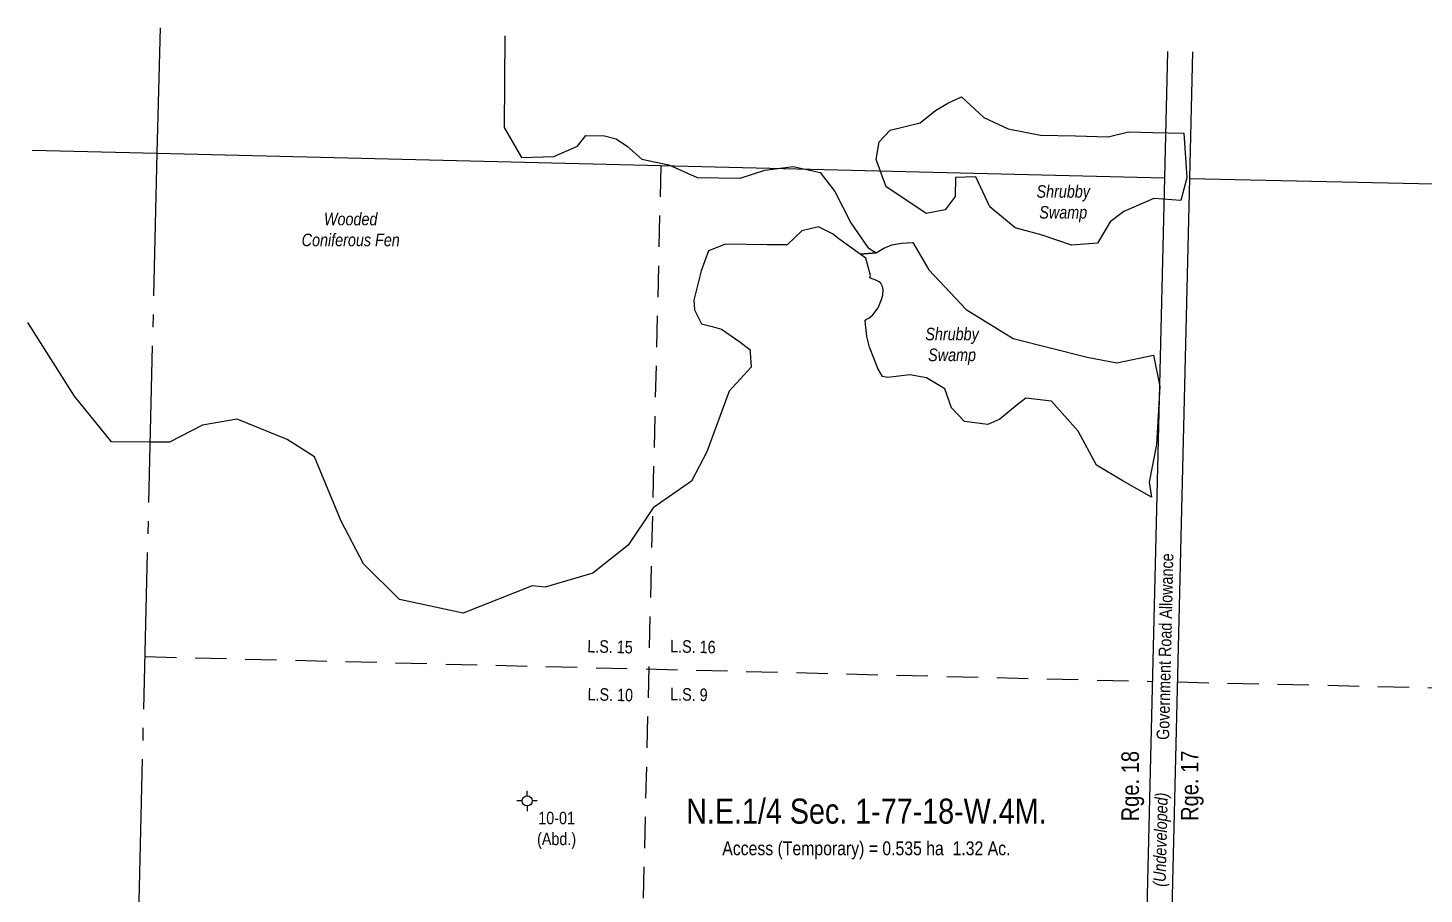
# Model space of a CAD drawing. Extents: x 395042 to 398200, y 6166603 to 6169946.
# Drawn here: x 395563 to 396677, y 6167778 to 6168469 of the extents above; entities that cross this region are included whole.
import ezdxf
from ezdxf.enums import TextEntityAlignment as Align

# ---------------------------------------------------------------- set-up
doc = ezdxf.new("R2010")
doc.units = 0
doc.header["$LTSCALE"] = 5
doc.linetypes.add('foc-LSD', pattern=[8, 5, -3])
doc.linetypes.add('foc-QUARTERLINE', pattern=[33, 25, -3, 2, -3])
for name, color, linetype in [('C-SYMBOL', 7, 'Continuous'), ('D-TXT', 6, 'Continuous'), ('F-WS-S', 8, 'Continuous'), ('L-AREAREQUIRED', 7, 'Continuous'), ('L-ROAD-T', 7, 'Continuous'), ('L-SEC', 7, 'Continuous'), ('L-SECQ', 8, 'foc-QUARTERLINE'), ('L-SECTION-LSD', 7, 'foc-LSD'), ('WETLAND', 143, 'Continuous'), ('WETLAND-T', 146, 'Continuous')]:
    doc.layers.add(name, color=color, linetype=linetype)
doc.layers.add('F-WS-T', color=190, linetype='Continuous', lineweight=9)
doc.layers.add('T-TEXT', color=48, linetype='Continuous', lineweight=18)
doc.styles.add('100L', font='ARIALN.TTF', dxfattribs={"height": 11})
doc.styles.add('175L', font='ARIALN.TTF', dxfattribs={"height": 20})
doc.styles.add('80CG', font='ARIALN.TTF', dxfattribs={"height": 10})
doc.styles.add('80L', font='ARIALN.TTF', dxfattribs={"height": 10})
doc.styles.add('80LS', font='ARIALNI.TTF', dxfattribs={"height": 10})

# ---------------------------------------------------------------- blocks, each defined once
blk = doc.blocks.new('GABD')
for p, q in [((-0.81, 0), (-1.62, 0)), ((0, 0.81), (0, 1.62)), ((1.62, 0), (0.81, 0)), ((0, -0.81), (0, -1.62))]:
    blk.add_line(p, q)
blk.add_circle((0, 0), 0.8)

msp = doc.modelspace()

# ---------------------------------------------------------------- linework, layer by layer
at = {"layer": 'L-SEC', "flags": 128}
for points in [[(396471.979, 6168450.299), (396469.543, 6168349.282), (396450.173, 6167545.524), (396431.121, 6166741.441)], [(396492.083, 6168449.831), (396489.646, 6168348.797), (396470.277, 6167545.039), (396451.225, 6166740.994)], [(395565.901, 6168371.548), (395665.835, 6168369.084), (396469.543, 6168349.282)], [(396489.647, 6168348.84), (397293.533, 6168331.172), (397393.471, 6168328.961)]]:
    msp.add_lwpolyline(points, dxfattribs=at)
at = {"layer": 'L-SECQ', "flags": 128}
for points in [[(395665.835, 6168369.084), (395668.251, 6168469.02)], [(395646.98, 6167595.352), (395665.835, 6168369.084)]]:
    msp.add_lwpolyline(points, dxfattribs=at)
at = {"layer": 'L-SECTION-LSD', "flags": 128}
for points in [[(396067.689, 6168359.183), (396028.889, 6166751.489)], [(395656.042, 6167967.224), (396459.857, 6167947.403)], [(396479.962, 6167946.958), (397284.004, 6167929.135)]]:
    msp.add_lwpolyline(points, dxfattribs=at)
at = {"layer": 'WETLAND'}
msp.add_lwpolyline([(395943.198, 6168462.616), (395942.641, 6168389.53), (395956.35, 6168365.626), (395982.283, 6168366.341), (396001.045, 6168374.519), (396007.71, 6168383.247), (396022.627, 6168382.929), (396032.149, 6168380.549), (396041.036, 6168374.36), (396052.462, 6168364.282), (396074, 6168359.67), (396096.544, 6168349.655), (396131.101, 6168349.172), (396150.63, 6168355.367), (396173.353, 6168358.283), (396194.891, 6168353.671), (396206.561, 6168338.419), (396219.175, 6168313.454), (396232.945, 6168293.861), (396239.534, 6168289.525), (396226.873, 6168288.372), (396209.833, 6168300.733), (396204.554, 6168304.563), (396193.381, 6168310.149), (396180.289, 6168306.975), (396168.387, 6168295.867), (396152.533, 6168295.937), (396119.344, 6168296.542), (396105.687, 6168290.983), (396099.828, 6168275.239), (396097.216, 6168264.466), (396094.099, 6168251.606), (396094.594, 6168243.895), (396100.096, 6168232.784), (396108.536, 6168230.626), (396116.18, 6168228.672), (396130.697, 6168218.504), (396138.917, 6168212.178), (396139.056, 6168209.974), (396139.802, 6168198.154), (396122.252, 6168178.997), (396104.298, 6168130.744), (396092.088, 6168107.201), (396061.549, 6168086.07), (396041.689, 6168056.167), (396013.293, 6168033.928), (395975.328, 6168022.602), (395964.988, 6168023.731), (395909.863, 6168001.835), (395859.222, 6168012.845), (395830.427, 6168041.156), (395812.492, 6168075.447), (395791.39, 6168126.744), (395769.396, 6168140.636), (395729.595, 6168156.735), (395701.799, 6168152.052), (395675.576, 6168138.421), (395660.095, 6168138.494), (395629.144, 6168138.64), (395599.651, 6168174.989), (395562.555, 6168233.937)], dxfattribs=at)
for points in [[(396482.793, 6168331.219), (396461.224, 6168332.808), (396437.214, 6168322.598), (396426.213, 6168314.234), (396416.086, 6168297.226), (396395.52, 6168295.558), (396371.945, 6168303.664), (396350.478, 6168309.564), (396330.347, 6168326.212), (396319.033, 6168350.197), (396302.812, 6168349.504), (396302.453, 6168334.42), (396294.639, 6168323.826), (396279.446, 6168320.953), (396259.239, 6168334.369), (396247.541, 6168342.193), (396239.416, 6168363.947), (396242.02, 6168378.067), (396250.776, 6168387.393), (396274.683, 6168393.293), (396286.983, 6168403.194), (396296.661, 6168408.941), (396307.586, 6168414.071), (396325.557, 6168397.474), (396344.787, 6168388.394), (396370.598, 6168383.469), (396398.671, 6168382.803), (396424.584, 6168382.188), (396440.882, 6168386.113), (396460.316, 6168385.652), (396485.15, 6168385.063), (396487.546, 6168349.432), (396482.793, 6168331.219)], [(396239.534, 6168289.525), (396245.22, 6168293.017), (396251.991, 6168295.767), (396259.82, 6168297.248), (396268.812, 6168297.74), (396281.472, 6168276.007), (396311.277, 6168244.335), (396348.761, 6168221.179), (396407.965, 6168206.344), (396431.664, 6168201.703), (396460.912, 6168207.765), (396465.969, 6168182.904), (396463.168, 6168136.595), (396457.351, 6168106.495), (396459.347, 6168094.611), (396435.766, 6168107.873), (396415.411, 6168120.012), (396400.664, 6168147.163), (396379.393, 6168171.172), (396358.904, 6168173.612), (396352.109, 6168168.061), (396338.145, 6168156.655), (396328.64, 6168152.591), (396310.036, 6168154.89), (396299.546, 6168165.816), (396294.196, 6168180.979), (396279.71, 6168189.619), (396266.266, 6168192.147), (396248.817, 6168189.972), (396244.586, 6168190.818), (396240.817, 6168197.265), (396237.577, 6168205.491), (396234.167, 6168214.151), (396232.102, 6168222.769), (396231.044, 6168232.29), (396230.873, 6168235.709), (396231.89, 6168236.522), (396233.583, 6168237.368), (396236.968, 6168240.119), (396240.989, 6168245.62), (396243.739, 6168252.18), (396244.797, 6168255.777), (396245.009, 6168260.22), (396244.586, 6168262.548), (396243.316, 6168265.298), (396242.047, 6168266.356), (396239.296, 6168267.626), (396235.064, 6168269.319), (396234.547, 6168269.458), (396235.01, 6168271.32), (396231.176, 6168285.251), (396226.873, 6168288.372)]]:
    msp.add_lwpolyline(points, close=True, dxfattribs=at)

# ---------------------------------------------------------------- block references
at = {"layer": 'F-WS-S', "xscale": 4.998189999999975, "yscale": 4.998189999999975, "zscale": 4.998189999999975}
msp.add_blockref('GABD', (395960.968, 6167852.022), dxfattribs=at)

# ---------------------------------------------------------------- texts
at = {"layer": 'C-SYMBOL', "color": 3, "style": '175L'}
msp.add_text('N.E.1/4 Sec. 1-77-18-W.4M.', height=19.99274, dxfattribs=at).set_placement((396231.714, 6167827.895), align=Align.BOTTOM_CENTER)
at = {"layer": 'D-TXT', "color": 3, "char_height": 13.9949, "attachment_point": 1, "rotation": 90, "style": '80L'}
for s, width, insert in [('Rge. 18', 55.56593, (396435.221, 6167835.74)), ('Rge. 17', 55.52775, (396482.705, 6167836.097))]:
    msp.add_mtext_dynamic_manual_height_columns(s, width=width, gutter_width=47.483, heights=[0], dxfattribs=dict(at, insert=insert))
at = {"layer": 'F-WS-T', "insert": (395984.488, 6167828.55), "char_height": 9.9964, "width": 45.72464, "attachment_point": 5, "style": '80CG'}
msp.add_mtext('\\A1;10-01\\P(Abd.)', dxfattribs=at)
at = {"layer": 'L-AREAREQUIRED', "color": 5, "style": '100L'}
msp.add_text('Access (Temporary) = 0.535 ha  1.32 Ac.', height=10.99601, dxfattribs=at).set_placement((396231.714, 6167805.403), align=Align.BOTTOM_CENTER)
at = {"layer": 'L-ROAD-T', "style": '80L'}
msp.add_text('Government Road Allowance', height=9.99637, rotation=88.642651, dxfattribs=at).set_placement((396470.026, 6167975.198), align=Align.MIDDLE_CENTER)
at = {"layer": 'T-TEXT', "style": '80LS'}
msp.add_text('(Undeveloped)', height=9.99637, rotation=88.642651, dxfattribs=at).set_placement((396466.375, 6167821.11), align=Align.MIDDLE_CENTER)
at = {"layer": 'WETLAND-T', "char_height": 9.99638, "attachment_point": 5, "style": '80CG'}
for s, insert, width in [('\\A1;{\\fArial Narrow|b0|i1|c0|p34;Shrubby Swamp}', (396388.829, 6168328.664), 43.44716), ('\\A1;{\\fArial Narrow|b0|i1|c0|p34;Wooded\\PConiferous Fen}', (395820.176, 6168308.051), 77.58896), ('\\A1;{\\fArial Narrow|b0|i1|c0|p34;Shrubby Swamp}', (396300.09, 6168214.869), 43.44716)]:
    msp.add_mtext(s, dxfattribs=dict(at, insert=insert, width=width))

# ---------------------------------------------------------------- next in the draw order: texts
at = {"layer": 'L-SECTION-LSD', "attachment_point": 1, "rotation": 358.587433, "style": '100L', "bg_fill": 3, "box_fill_scale": 1.5, "bg_fill_color": 256, "bg_fill_transparency": 0}
for s, width, insert, char_height in [('\\pi1.84513;L.S. 15', 36.84607, (396007.301, 6167980.636), 9.99637), ('L.S. 16', 36.92803, (396075.236, 6167980.636), 9.9964), ('\\pi2.02835;L.S. 10', 36.94064, (396007.301, 6167942.365), 9.99637), ('L.S. 9', 30.5162, (396075.236, 6167942.365), 9.9964)]:
    msp.add_mtext_dynamic_manual_height_columns(s, width=width, gutter_width=54.98, heights=[0], dxfattribs=dict(at, insert=insert, char_height=char_height))

doc.saveas('drawing.dxf')
